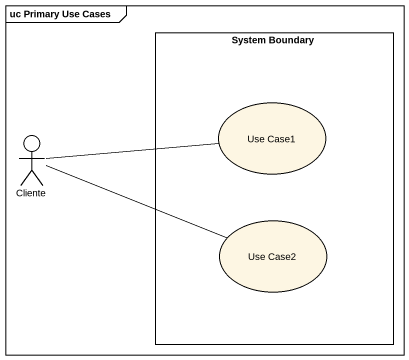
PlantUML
@startuml
mainframe uc Primary Use Cases
rectangle "System Boundary" as System_Boundary {
  usecase "Use Case1" as Use_Case1
  usecase "Use Case2" as Use_Case2
}
actor Cliente
Cliente -right- Use_Case1
Cliente -right- Use_Case2
@enduml
